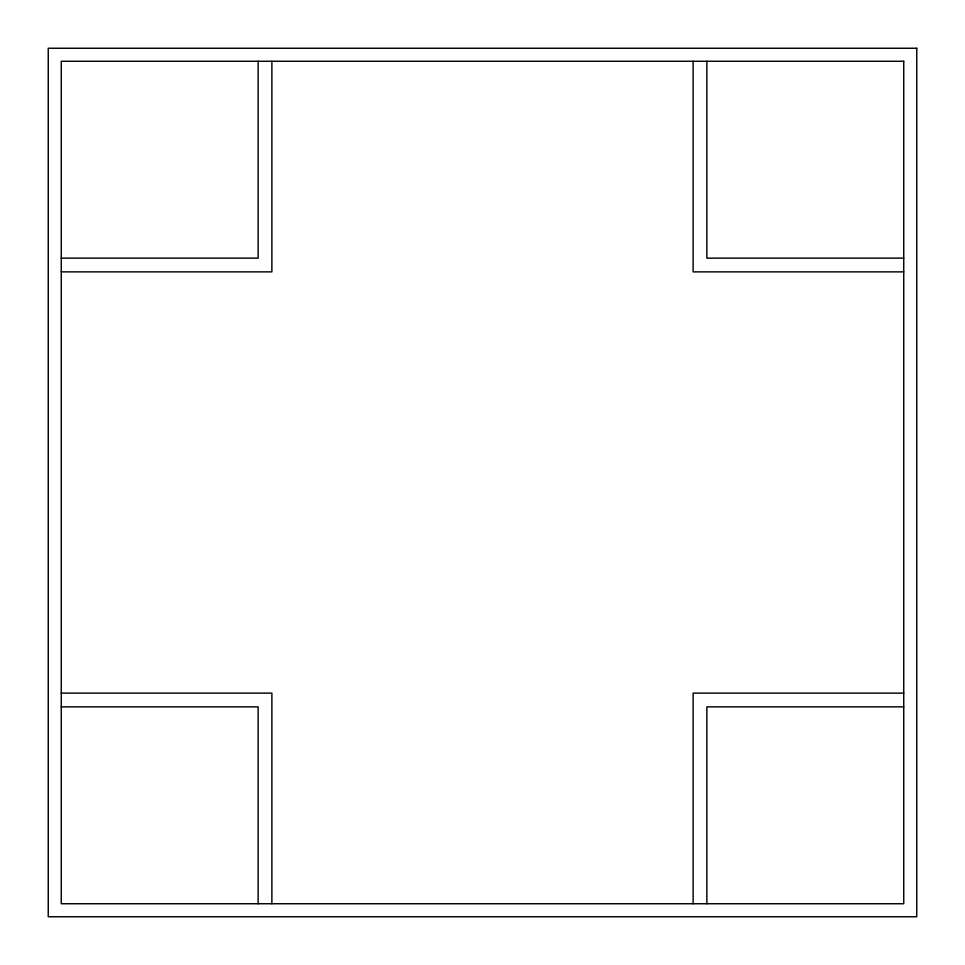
<?xml version="1.0" encoding="UTF-8"?>
<svg xmlns="http://www.w3.org/2000/svg" width="965" height="965" viewBox="0 0 965 965"><rect width="100%" height="100%" fill="white"/><g stroke="black" fill="none" stroke-linecap="round" stroke-linejoin="round"><path stroke-width="1.45" d="M61.265 258.137L258.137 258.137L258.137 61.265M903.735 258.137L706.863 258.137L706.863 61.265M61.265 271.877L271.877 271.877L271.877 61.265M903.735 271.877L693.123 271.877L693.123 61.265M61.265 693.123L271.877 693.123L271.877 903.735M903.735 693.123L693.123 693.123L693.123 903.735M61.265 706.863L258.137 706.863L258.137 903.735M903.735 706.863L706.863 706.863L706.863 903.735M916.75 48.25L48.25 48.25L48.25 916.75L916.75 916.75L916.75 48.25M903.735 61.265L61.265 61.265L61.265 903.735L903.735 903.735L903.735 61.265"/></g></svg>
